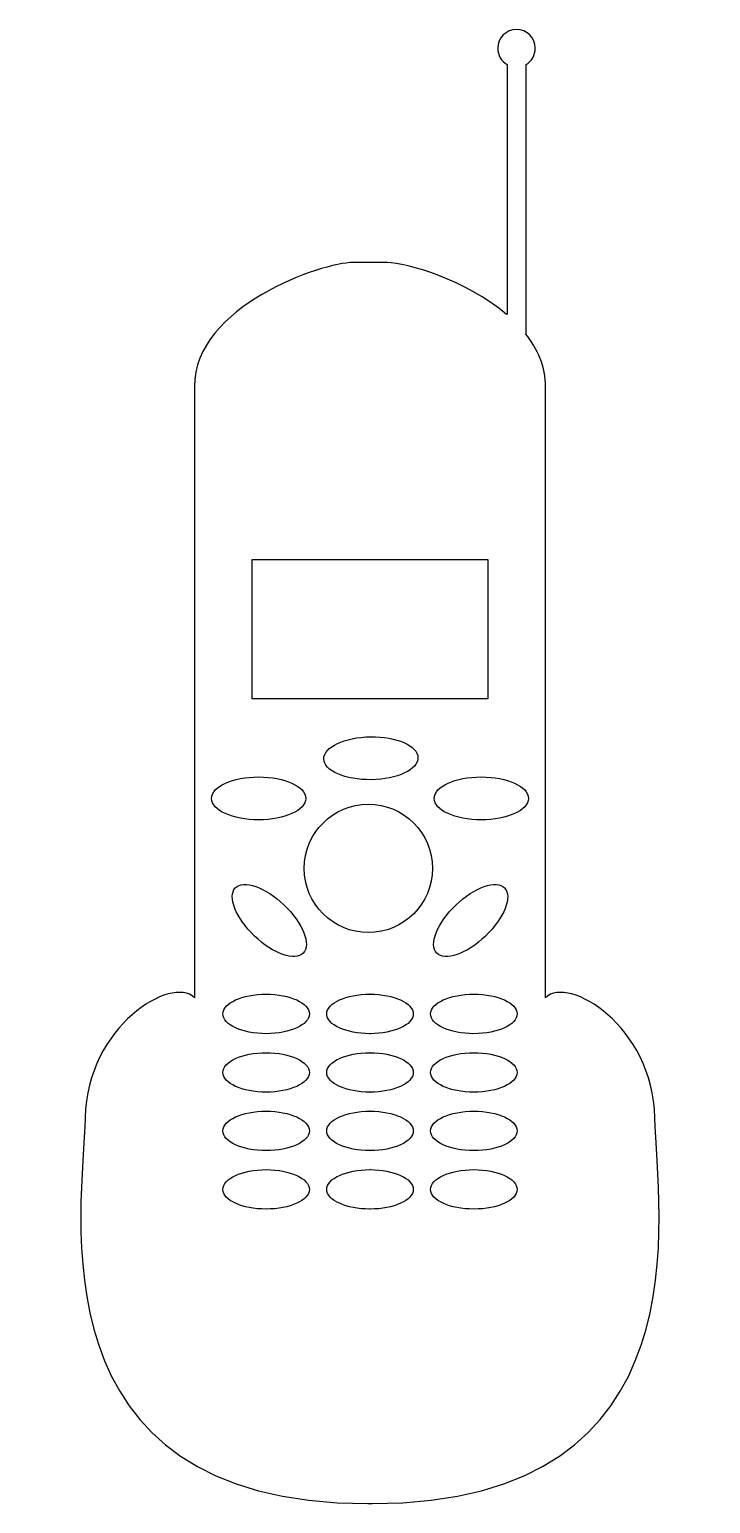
# Model space of a CAD drawing. Header units: centimetres. Extents: x -5 to 5, y -10.7 to 10.7.
import ezdxf

# ---------------------------------------------------------------- set-up
doc = ezdxf.new("R2010")
doc.units = ezdxf.units.CM
doc.header["$MEASUREMENT"] = 0
doc.layers.add('Camada 1', color=7, linetype='Continuous')

msp = doc.modelspace()

# ---------------------------------------------------------------- linework, layer by layer
at = {"layer": 'Camada 1'}
for points, knots in [([(2.26544, 6.29559), (2.44319, 6.07273), (2.5568, 5.81487), (2.5568, 5.52293), (2.5568, 5.52293), (2.5568, 4.33781), (2.5568, -3.36294), (2.5568, -3.36294), (2.5568, -3.36294), (2.8843, -3.03629), (4.11565, -3.76828), (4.14724, -5.10898), (4.14724, -5.10898), (4.17801, -6.44978), (4.95787, -10.72167), (0.03178, -10.72167), (0.03178, -10.72167), (0.03178, -10.72167), (-0.03146, -10.72167), (-0.03146, -10.72167), (-0.03146, -10.72167), (-4.9575, -10.72167), (-4.17851, -6.44979), (-4.14689, -5.10899), (-4.14689, -5.10899), (-4.1153, -3.76829), (-2.88398, -3.0363), (-2.55651, -3.36295), (-2.55651, -3.36295), (-2.55651, -3.36295), (-2.55651, 4.33783), (-2.55651, 5.52292), (-2.55651, 5.52292), (-2.55651, 6.70762), (-0.68561, 7.33137), (-0.24871, 7.33137), (-0.24871, 7.33137), (-0.24871, 7.33137), (0.249, 7.33138), (0.249, 7.33138), (0.249, 7.33138), (0.52956, 7.33138), (1.40129, 7.07423), (1.98935, 6.57652), (1.98935, 6.57652), (1.98935, 6.57652), (1.99491, 6.58001), (1.99491, 6.58001), (1.99491, 6.58001), (1.99491, 6.58001), (1.99491, 6.66499), (1.99491, 6.66499), (1.99491, 6.66499), (1.99491, 6.66499), (1.99491, 10.21296), (1.99491, 10.21296), (1.99491, 10.21296), (1.91432, 10.26045), (1.86021, 10.34816), (1.86021, 10.44849), (1.86021, 10.44849), (1.86023, 10.59935), (1.98252, 10.72167), (2.13339, 10.72167), (2.13339, 10.72167), (2.28426, 10.72167), (2.40655, 10.59935), (2.40655, 10.44849), (2.40655, 10.44849), (2.40655, 10.34816), (2.35244, 10.26045), (2.27185, 10.21296), (2.27185, 10.21296), (2.27185, 10.21296), (2.27185, 6.66503), (2.27185, 6.66503), (2.27185, 6.66503), (2.27185, 6.66503), (2.27185, 6.28763), (2.27185, 6.28763), (2.27185, 6.28763), (2.27185, 6.28763), (2.26544, 6.29559), (2.26544, 6.29559)], [0, 0, 0, 0, 0.04545455, 0.04545455, 0.04545455, 0.04545455, 0.09090909, 0.09090909, 0.09090909, 0.09090909, 0.13636364, 0.13636364, 0.13636364, 0.13636364, 0.18181818, 0.18181818, 0.18181818, 0.18181818, 0.22727273, 0.22727273, 0.22727273, 0.22727273, 0.27272727, 0.27272727, 0.27272727, 0.27272727, 0.31818182, 0.31818182, 0.31818182, 0.31818182, 0.36363636, 0.36363636, 0.36363636, 0.36363636, 0.40909091, 0.40909091, 0.40909091, 0.40909091, 0.45454545, 0.45454545, 0.45454545, 0.45454545, 0.5, 0.5, 0.5, 0.5, 0.54545455, 0.54545455, 0.54545455, 0.54545455, 0.59090909, 0.59090909, 0.59090909, 0.59090909, 0.63636364, 0.63636364, 0.63636364, 0.63636364, 0.68181818, 0.68181818, 0.68181818, 0.68181818, 0.72727273, 0.72727273, 0.72727273, 0.72727273, 0.77272727, 0.77272727, 0.77272727, 0.77272727, 0.81818182, 0.81818182, 0.81818182, 0.81818182, 0.86363636, 0.86363636, 0.86363636, 0.86363636, 0.90909091, 0.90909091, 0.90909091, 0.90909091, 1, 1, 1, 1]), ([(0.249, 0.98675), (0.249, 0.98675), (1.71461, 0.98675), (1.71461, 0.98675), (1.71461, 0.98675), (1.71461, 0.98675), (1.71461, 3.01327), (1.71461, 3.01327), (1.71461, 3.01327), (1.71461, 3.01327), (0.21823, 3.01327), (0.21823, 3.01327), (0.21823, 3.01327), (0.21823, 3.01327), (-0.21788, 3.01327), (-0.21788, 3.01327), (-0.21788, 3.01327), (-0.21788, 3.01327), (-1.71426, 3.01327), (-1.71426, 3.01327), (-1.71426, 3.01327), (-1.71426, 3.01327), (-1.71426, 0.98675), (-1.71426, 0.98675), (-1.71426, 0.98675), (-1.71426, 0.98675), (-0.24868, 0.98675), (-0.24868, 0.98675), (-0.24868, 0.98675), (-0.24868, 0.98675), (0.249, 0.98675), (0.249, 0.98675)], [0, 0, 0, 0, 0.11111111, 0.11111111, 0.11111111, 0.11111111, 0.22222222, 0.22222222, 0.22222222, 0.22222222, 0.33333333, 0.33333333, 0.33333333, 0.33333333, 0.44444444, 0.44444444, 0.44444444, 0.44444444, 0.55555556, 0.55555556, 0.55555556, 0.55555556, 0.66666667, 0.66666667, 0.66666667, 0.66666667, 0.77777778, 0.77777778, 0.77777778, 0.77777778, 1, 1, 1, 1]), ([(0.01802, -0.19186), (0.39574, -0.18699), (0.70136, -0.04271), (0.69893, 0.12913), (0.69893, 0.12913), (0.69647, 0.30098), (0.38683, 0.43716), (0.00829, 0.43229), (0.00829, 0.43229), (-0.36948, 0.42663), (-0.67508, 0.28235), (-0.67264, 0.10968), (-0.67264, 0.10968), (-0.67019, -0.06216), (-0.36055, -0.19753), (0.01802, -0.19186)], [0, 0, 0, 0, 0.2, 0.2, 0.2, 0.2, 0.4, 0.4, 0.4, 0.4, 0.6, 0.6, 0.6, 0.6, 1, 1, 1, 1]), ([(-1.62023, -0.77551), (-1.24248, -0.77551), (-0.93528, -0.63607), (-0.93528, -0.46341), (-0.93528, -0.46341), (-0.93528, -0.29077), (-1.24249, -0.15133), (-1.62023, -0.15133), (-1.62023, -0.15133), (-1.99959, -0.15133), (-2.306, -0.29077), (-2.306, -0.46341), (-2.306, -0.46341), (-2.306, -0.6361), (-1.99959, -0.77551), (-1.62023, -0.77551)], [0, 0, 0, 0, 0.2, 0.2, 0.2, 0.2, 0.4, 0.4, 0.4, 0.4, 0.6, 0.6, 0.6, 0.6, 1, 1, 1, 1]), ([(2.30637, -0.4634), (2.30637, -0.29076), (1.99911, -0.15132), (1.62057, -0.15132), (1.62057, -0.15132), (1.242, -0.15132), (0.93562, -0.29076), (0.93562, -0.4634), (0.93562, -0.4634), (0.93562, -0.63607), (1.24201, -0.7755), (1.62057, -0.7755), (1.62057, -0.7755), (1.99911, -0.77551), (2.30637, -0.6361), (2.30637, -0.4634)], [0, 0, 0, 0, 0.2, 0.2, 0.2, 0.2, 0.4, 0.4, 0.4, 0.4, 0.6, 0.6, 0.6, 0.6, 1, 1, 1, 1]), ([(-0.02336, -2.41619), (0.49218, -2.41619), (0.91046, -1.99791), (0.91046, -1.48234), (0.91046, -1.48234), (0.91046, -0.96683), (0.49218, -0.54855), (-0.02336, -0.54855), (-0.02336, -0.54855), (-0.53887, -0.54855), (-0.95715, -0.96683), (-0.95715, -1.48234), (-0.95715, -1.48234), (-0.95716, -1.99791), (-0.53888, -2.41619), (-0.02336, -2.41619)], [0, 0, 0, 0, 0.2, 0.2, 0.2, 0.2, 0.4, 0.4, 0.4, 0.4, 0.6, 0.6, 0.6, 0.6, 1, 1, 1, 1]), ([(-1.68182, -2.46641), (-1.40866, -2.72824), (-1.09008, -2.83931), (-0.97094, -2.71607), (-0.97094, -2.71607), (-0.85177, -2.59127), (-0.9766, -2.27837), (-1.24896, -2.01569), (-1.24896, -2.01569), (-1.52294, -1.75306), (-1.8407, -1.64125), (-1.96066, -1.76603), (-1.96066, -1.76603), (-2.07902, -1.89006), (-1.95419, -2.20378), (-1.68182, -2.46641)], [0, 0, 0, 0, 0.2, 0.2, 0.2, 0.2, 0.4, 0.4, 0.4, 0.4, 0.6, 0.6, 0.6, 0.6, 1, 1, 1, 1]), ([(1.96019, -1.76605), (1.84105, -1.64125), (1.52252, -1.75309), (1.24933, -2.01571), (1.24933, -2.01571), (0.97615, -2.27839), (0.85211, -2.59128), (0.97128, -2.71609), (0.97128, -2.71609), (1.09045, -2.83933), (1.40903, -2.72829), (1.6814, -2.46643), (1.6814, -2.46643), (1.95453, -2.20378), (2.07939, -1.89006), (1.96019, -1.76605)], [0, 0, 0, 0, 0.2, 0.2, 0.2, 0.2, 0.4, 0.4, 0.4, 0.4, 0.6, 0.6, 0.6, 0.6, 1, 1, 1, 1]), ([(-1.51162, -3.88658), (-1.16388, -3.88658), (-0.8826, -3.75852), (-0.8826, -3.59967), (-0.8826, -3.59967), (-0.8826, -3.44076), (-1.16388, -3.31265), (-1.51162, -3.31265), (-1.51162, -3.31265), (-1.86018, -3.31265), (-2.14225, -3.44076), (-2.14225, -3.59967), (-2.14225, -3.59967), (-2.14225, -3.75853), (-1.86015, -3.88658), (-1.51162, -3.88658)], [0, 0, 0, 0, 0.2, 0.2, 0.2, 0.2, 0.4, 0.4, 0.4, 0.4, 0.6, 0.6, 0.6, 0.6, 1, 1, 1, 1]), ([(-0.00064, -3.88658), (0.34795, -3.88658), (0.63002, -3.75852), (0.63002, -3.59967), (0.63002, -3.59967), (0.63002, -3.44076), (0.34795, -3.31265), (-0.00064, -3.31265), (-0.00064, -3.31265), (-0.00064, -3.31265), (0.00101, -3.31265), (0.00101, -3.31265), (0.00101, -3.31265), (-0.34758, -3.31265), (-0.62962, -3.44076), (-0.62962, -3.59967), (-0.62962, -3.59967), (-0.62962, -3.75853), (-0.34755, -3.88658), (0.00101, -3.88658), (0.00101, -3.88658), (0.00101, -3.88658), (-0.00064, -3.88658), (-0.00064, -3.88658)], [0, 0, 0, 0, 0.14285714, 0.14285714, 0.14285714, 0.14285714, 0.28571429, 0.28571429, 0.28571429, 0.28571429, 0.42857143, 0.42857143, 0.42857143, 0.42857143, 0.57142857, 0.57142857, 0.57142857, 0.57142857, 0.71428571, 0.71428571, 0.71428571, 0.71428571, 1, 1, 1, 1]), ([(2.1426, -3.59967), (2.1426, -3.44076), (1.86053, -3.31265), (1.51199, -3.31265), (1.51199, -3.31265), (1.1642, -3.31265), (0.88212, -3.44076), (0.88212, -3.59967), (0.88212, -3.59967), (0.88212, -3.75853), (1.16419, -3.88658), (1.51199, -3.88658), (1.51199, -3.88658), (1.86052, -3.88658), (2.1426, -3.75853), (2.1426, -3.59967)], [0, 0, 0, 0, 0.2, 0.2, 0.2, 0.2, 0.4, 0.4, 0.4, 0.4, 0.6, 0.6, 0.6, 0.6, 1, 1, 1, 1]), ([(-1.51162, -4.73775), (-1.16388, -4.73775), (-0.8826, -4.60887), (-0.8826, -4.45078), (-0.8826, -4.45078), (-0.8826, -4.29187), (-1.16388, -4.16381), (-1.51162, -4.16381), (-1.51162, -4.16381), (-1.86018, -4.16381), (-2.14225, -4.29187), (-2.14225, -4.45078), (-2.14225, -4.45078), (-2.14225, -4.60887), (-1.86015, -4.73775), (-1.51162, -4.73775)], [0, 0, 0, 0, 0.2, 0.2, 0.2, 0.2, 0.4, 0.4, 0.4, 0.4, 0.6, 0.6, 0.6, 0.6, 1, 1, 1, 1]), ([(-0.00064, -4.73775), (0.34795, -4.73775), (0.63002, -4.60887), (0.63002, -4.45078), (0.63002, -4.45078), (0.63002, -4.29187), (0.34795, -4.16381), (-0.00064, -4.16381), (-0.00064, -4.16381), (-0.00064, -4.16381), (0.00101, -4.16381), (0.00101, -4.16381), (0.00101, -4.16381), (-0.34758, -4.16381), (-0.62962, -4.29187), (-0.62962, -4.45078), (-0.62962, -4.45078), (-0.62962, -4.60887), (-0.34755, -4.73775), (0.00101, -4.73775), (0.00101, -4.73775), (0.00101, -4.73775), (-0.00064, -4.73775), (-0.00064, -4.73775)], [0, 0, 0, 0, 0.14285714, 0.14285714, 0.14285714, 0.14285714, 0.28571429, 0.28571429, 0.28571429, 0.28571429, 0.42857143, 0.42857143, 0.42857143, 0.42857143, 0.57142857, 0.57142857, 0.57142857, 0.57142857, 0.71428571, 0.71428571, 0.71428571, 0.71428571, 1, 1, 1, 1]), ([(2.1426, -4.45078), (2.1426, -4.29187), (1.86053, -4.16381), (1.51199, -4.16381), (1.51199, -4.16381), (1.1642, -4.16381), (0.88212, -4.29187), (0.88212, -4.45078), (0.88212, -4.45078), (0.88212, -4.60887), (1.16419, -4.73775), (1.51199, -4.73775), (1.51199, -4.73775), (1.86052, -4.73775), (2.1426, -4.60887), (2.1426, -4.45078)], [0, 0, 0, 0, 0.2, 0.2, 0.2, 0.2, 0.4, 0.4, 0.4, 0.4, 0.6, 0.6, 0.6, 0.6, 1, 1, 1, 1]), ([(-1.51162, -5.58809), (-1.16388, -5.58809), (-0.8826, -5.45921), (-0.8826, -5.30112), (-0.8826, -5.30112), (-0.8826, -5.14303), (-1.16388, -5.01415), (-1.51162, -5.01415), (-1.51162, -5.01415), (-1.86018, -5.01415), (-2.14225, -5.14303), (-2.14225, -5.30112), (-2.14225, -5.30112), (-2.14225, -5.45921), (-1.86015, -5.58809), (-1.51162, -5.58809)], [0, 0, 0, 0, 0.2, 0.2, 0.2, 0.2, 0.4, 0.4, 0.4, 0.4, 0.6, 0.6, 0.6, 0.6, 1, 1, 1, 1]), ([(-0.00064, -5.58809), (0.34795, -5.58809), (0.63002, -5.45921), (0.63002, -5.30112), (0.63002, -5.30112), (0.63002, -5.14303), (0.34795, -5.01415), (-0.00064, -5.01415), (-0.00064, -5.01415), (-0.00064, -5.01415), (0.00101, -5.01416), (0.00101, -5.01416), (0.00101, -5.01416), (-0.34758, -5.01416), (-0.62962, -5.14304), (-0.62962, -5.30113), (-0.62962, -5.30113), (-0.62962, -5.45922), (-0.34755, -5.5881), (0.00101, -5.5881), (0.00101, -5.5881), (0.00101, -5.5881), (-0.00064, -5.58809), (-0.00064, -5.58809)], [0, 0, 0, 0, 0.14285714, 0.14285714, 0.14285714, 0.14285714, 0.28571429, 0.28571429, 0.28571429, 0.28571429, 0.42857143, 0.42857143, 0.42857143, 0.42857143, 0.57142857, 0.57142857, 0.57142857, 0.57142857, 0.71428571, 0.71428571, 0.71428571, 0.71428571, 1, 1, 1, 1]), ([(2.1426, -5.30113), (2.1426, -5.14304), (1.86053, -5.01416), (1.51199, -5.01416), (1.51199, -5.01416), (1.1642, -5.01416), (0.88212, -5.14304), (0.88212, -5.30113), (0.88212, -5.30113), (0.88212, -5.45922), (1.16419, -5.5881), (1.51199, -5.5881), (1.51199, -5.5881), (1.86052, -5.58809), (2.1426, -5.45921), (2.1426, -5.30113)], [0, 0, 0, 0, 0.2, 0.2, 0.2, 0.2, 0.4, 0.4, 0.4, 0.4, 0.6, 0.6, 0.6, 0.6, 1, 1, 1, 1]), ([(-1.51162, -6.43841), (-1.16388, -6.43841), (-0.8826, -6.31035), (-0.8826, -6.15144), (-0.8826, -6.15144), (-0.8826, -5.99335), (-1.16388, -5.86447), (-1.51162, -5.86447), (-1.51162, -5.86447), (-1.86018, -5.86447), (-2.14225, -5.99335), (-2.14225, -6.15144), (-2.14225, -6.15144), (-2.14225, -6.31035), (-1.86015, -6.43841), (-1.51162, -6.43841)], [0, 0, 0, 0, 0.2, 0.2, 0.2, 0.2, 0.4, 0.4, 0.4, 0.4, 0.6, 0.6, 0.6, 0.6, 1, 1, 1, 1]), ([(0.00098, -5.8645), (-0.34761, -5.8645), (-0.62965, -5.99338), (-0.62965, -6.15147), (-0.62965, -6.15147), (-0.62965, -6.31038), (-0.34758, -6.43844), (0.00098, -6.43844), (0.00098, -6.43844), (0.00098, -6.43844), (-0.00066, -6.43844), (-0.00066, -6.43844), (-0.00066, -6.43844), (0.34793, -6.43844), (0.63, -6.31038), (0.63, -6.15147), (0.63, -6.15147), (0.63, -5.99338), (0.34793, -5.8645), (-0.00066, -5.8645), (-0.00066, -5.8645), (-0.00066, -5.8645), (0.00098, -5.8645), (0.00098, -5.8645)], [0, 0, 0, 0, 0.14285714, 0.14285714, 0.14285714, 0.14285714, 0.28571429, 0.28571429, 0.28571429, 0.28571429, 0.42857143, 0.42857143, 0.42857143, 0.42857143, 0.57142857, 0.57142857, 0.57142857, 0.57142857, 0.71428571, 0.71428571, 0.71428571, 0.71428571, 1, 1, 1, 1]), ([(2.1426, -6.15147), (2.1426, -5.99338), (1.86053, -5.8645), (1.51199, -5.8645), (1.51199, -5.8645), (1.1642, -5.8645), (0.88212, -5.99338), (0.88212, -6.15147), (0.88212, -6.15147), (0.88212, -6.31038), (1.16419, -6.43844), (1.51199, -6.43844), (1.51199, -6.43844), (1.86052, -6.43841), (2.1426, -6.31035), (2.1426, -6.15147)], [0, 0, 0, 0, 0.2, 0.2, 0.2, 0.2, 0.4, 0.4, 0.4, 0.4, 0.6, 0.6, 0.6, 0.6, 1, 1, 1, 1])]:
    msp.add_open_spline(points, degree=3, knots=knots, dxfattribs=at)

doc.saveas('drawing.dxf')
